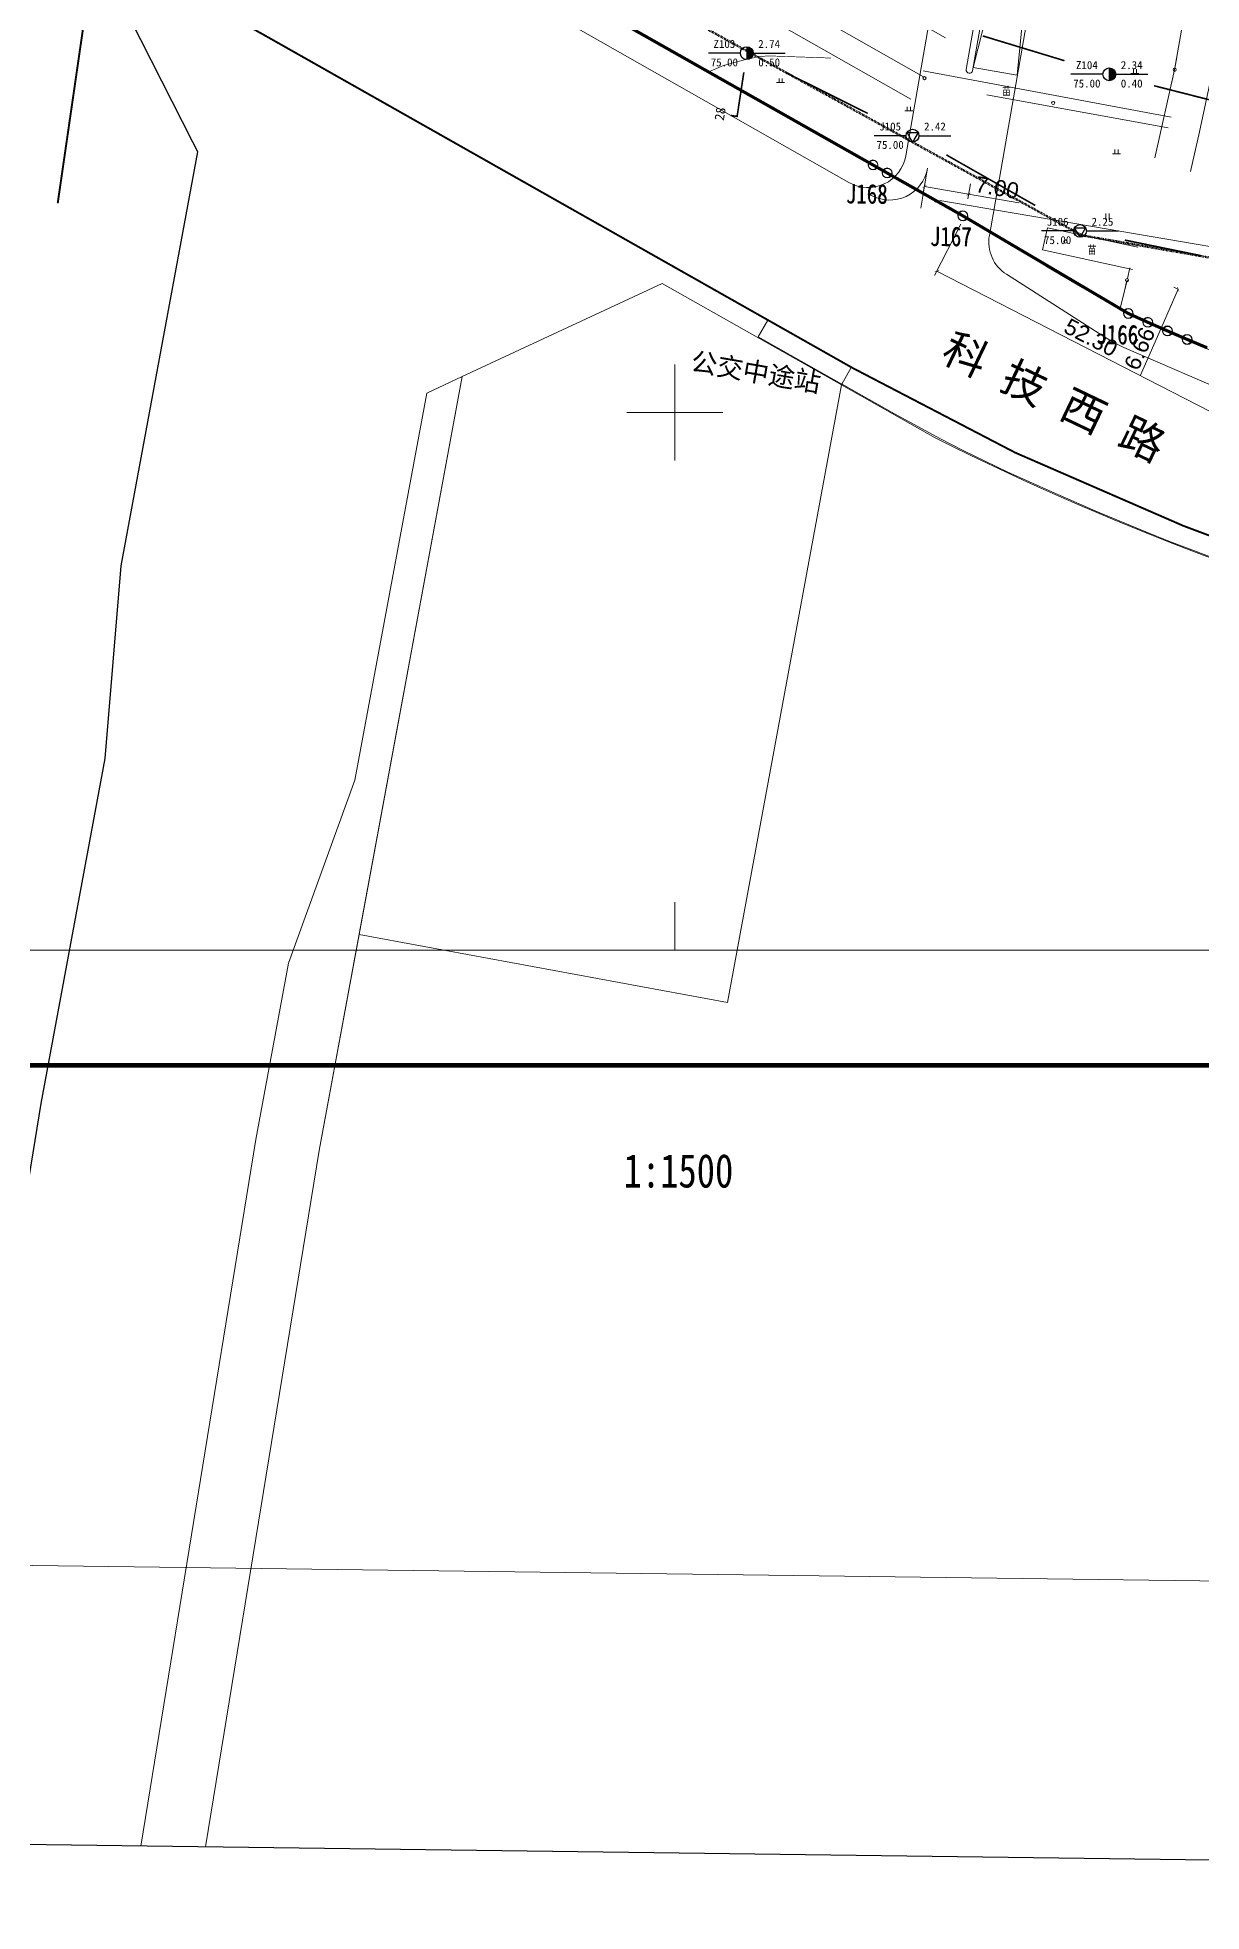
# Model space of a CAD drawing. Extents: x 274235 to 276654, y 142848 to 144425.
# Drawn here: x 275000.5 to 275182.3, y 142865.8 to 143158.6 of the extents above; entities that cross this region are included whole.
import ezdxf
from ezdxf.enums import TextEntityAlignment as Align

# ---------------------------------------------------------------- set-up
doc = ezdxf.new("R2010")
doc.units = 0
doc.header["$LTSCALE"] = 1.5
doc.header["$PDMODE"] = 1
doc.header["$PDSIZE"] = 0.2
for name, pattern in [('__DASH', [0.35, 0.25, -0.1]), ('ACAD_ISO04W100', [30, 24, -3, 0, -3]), ('X5', [3, 2, -1])]:
    doc.linetypes.add(name, pattern=pattern)
doc.layers.get('0').update_dxf_attribs({"linetype": 'CONTINUOUS', "lineweight": 0})
doc.layers.get('Defpoints').update_dxf_attribs({"linetype": 'CONTINUOUS'})
for name, color, linetype in [('000 TK-局调', 7, 'CONTINUOUS'), ('HOLE', 1, 'CONTINUOUS'), ('Legends', 7, 'CONTINUOUS'), ('PROFILE', 241, 'CONTINUOUS'), ('YD-用地界线', 2, 'CONTINUOUS')]:
    doc.layers.add(name, color=color, linetype=linetype)
for name, color, linetype, lineweight in [('_ACM-A-ANNO-DIMS', 7, 'CONTINUOUS', 5), ('_ACM-A-SITE-OTLN', 3, 'CONTINUOUS', 25), ('_ACM-A-SITE-ROAD', 2, 'CONTINUOUS', 18), ('_ACM-A-SITE-WALL', 5, 'CONTINUOUS', 50), ('ACM-A-ANNO-TEXT', 7, 'CONTINUOUS', 18), ('GXYZ', 8, 'CONTINUOUS', 0), ('JZD', 1, 'CONTINUOUS', 0), ('JZP', 1, 'CONTINUOUS', 0), ('RD-红线', 7, 'CONTINUOUS', 13), ('SXSS', 8, 'CONTINUOUS', 0), ('TK', 7, 'CONTINUOUS', 0), ('ZBTZ', 8, 'CONTINUOUS', 0)]:
    doc.layers.add(name, color=color, linetype=linetype, lineweight=lineweight)
doc.layers.add('ASSIST', color=8, linetype='CONTINUOUS', lineweight=0, plot=False)
doc.layers.add('T2006年到2024年报批数据汇总', color=7, linetype='CONTINUOUS', lineweight=60, true_color=0x0070ff)
doc.styles.add('$1$微软雅黑', font='', dxfattribs={"height": 250})
doc.styles.add('_ACM-G-NOTES', font='arial.ttf', dxfattribs={"height": 2.5})
doc.styles.add('HZ', font='', dxfattribs={"width": 0.8})
doc.styles.add('ST', font='')
doc.styles.add('宋体', font='')
doc.styles.get('$1$微软雅黑').set_extended_font_data('Microsoft YaHei')
doc.styles.get('HZ').set_extended_font_data('NSimSun')
doc.styles.get('ST').set_extended_font_data('SimSun')
doc.styles.get('宋体').set_extended_font_data('SimSun')
doc.linetypes.add('10421', pattern='A,2,[150,AAA.SHX,S=1,R=0,X=0,Y=1],1e-11', length=2)
doc.linetypes.add('1161', pattern='A,0,[149,AAA.SHX,S=0.15,R=0,X=0,Y=0],-1.6', length=1.6)
doc.dimstyles.new('_ACM-DIM-A_m', dxfattribs={"dimscale": 0.5, "dimtxt": 2.5, "dimasz": 1, "dimexe": 1.5, "dimexo": 2.5, "dimgap": 1, "dimtad": 1, "dimzin": 1, "dimdsep": 46, "dimtxsty": '_ACM-G-NOTES', "dimblk": 'ARCHTICK', "dimcen": 2.5, "dimclrd": 256, "dimclre": 256, "dimclrt": 256, "dimazin": 0, "dimtfac": 1, "dimtmove": 0, "dimatfit": 3, "dimldrblk": 'DOTSMALL', "dimfxl": 1, "dimlwd": 18, "dimlwe": 18, "dimarcsym": 0})

# ---------------------------------------------------------------- blocks, each defined once
blk = doc.blocks.new('gc170')
at = {"linetype": 'Continuous'}
blk.add_circle((0, 0), 0.5, dxfattribs=at)
blk = doc.blocks.new('gc013c')
at = {"linetype": 'Continuous'}
blk.add_line((0.5, 0), (4, 0), dxfattribs=at)
at = {"linetype": 'Continuous', "const_width": 0.15, "flags": 128}
blk.add_lwpolyline([(3.775, 0, 1), (3.925, 0, 1)], format="xyb", close=True, dxfattribs=at)
blk = doc.blocks.new('gc119')
for p, q in [((-1.25, 0), (1.25, 0)), ((-0.5, 1.3), (-0.5, 0)), ((0.5, 1.3), (0.5, 0))]:
    blk.add_line(p, q)
blk = doc.blocks.new('gc121')
for p, q in [((-0.5, -1), (-0.5, 1)), ((0.5, -1), (0.5, 1))]:
    blk.add_line(p, q)
blk = doc.blocks.new('GC0000')
at = {"linetype": 'Continuous'}
blk.add_point((0, 0), dxfattribs=at)
blk = doc.blocks.new('ROAD-BLOCK')
at = {"layer": '_ACM-A-ANNO-DIMS'}
blk.add_line((-99.89, -74.68), (-50.66, -92.22), dxfattribs=at)
at = {"layer": '_ACM-A-ANNO-DIMS', "elevation": 4.13}
for points in [[(-42.93, -70.67), (-92.12, -53.03)], [(-45.29, -77.26), (-94.49, -59.62)], [(-46.64, -81.03), (-95.84, -63.38)], [(-50.69, -92.32), (-99.89, -74.68)]]:
    blk.add_lwpolyline(points, dxfattribs=at)
at = {"layer": '_ACM-A-SITE-ROAD'}
blk.add_line((-37.89, -74.5), (-30.89, -74.5), dxfattribs=at)
for points in [[(-104.63, -77.38), (-53.91, -95.54, 0.518909), (-45.89, -89.89), (-45.89, -2.21, -0.414214), (-43.89, -0.21), (-21.22, -0.21)], [(-37.89, -46.67), (-37.89, -75, -0.414214), (-38.39, -75.5), (-38.39, -75.5, -0.414214), (-38.89, -75), (-38.89, -49.5)], [(-30.89, -45), (-30.89, -99.9, 0.302379), (-27.2, -105.43), (-10.56, -112.4), (-8.99, -113.02), (-7.19, -113.53), (11.71, -118.08, 0.485123), (19.11, -112.24), (19.11, -45)]]:
    blk.add_lwpolyline(points, format="xyb", dxfattribs=at)
for points in [[(-35.66, -45.18), (-37.89, -74.5)], [(-30.89, -74.5), (-33.13, -45)]]:
    blk.add_lwpolyline(points, dxfattribs=at)
for centre, end in [((-48.19, -91.22), 0), ((-49, -89.42), 250.5287)]:
    blk.add_arc(centre, 6, 250.2991, end, dxfattribs=at)
blk = doc.blocks.new('A$C58C25E19')
at = {"color": 1, "linetype": 'Continuous', "flags": 128}
blk.add_lwpolyline([(37.49, -285.84), (83.31, -310.98), (85.53, -312.2), (97.45, -318.74), (118.57, -330.84), (119.35, -331.27), (120.73, -332.05), (121.08, -332.24), (121.25, -332.34), (121.26, -332.34), (121.26, -332.34), (121.28, -332.35), (121.36, -332.4), (121.69, -332.61), (121.9, -332.74), (123.49, -333.65), (126.56, -334.99), (129.64, -336.3), (132.74, -337.59), (135.84, -338.84)], dxfattribs=at)
at = {"layer": '000 TK-局调'}
blk.add_lwpolyline([(-809.69, 963.9), (748.53, 963.9), (748.53, -575.06), (-809.69, -575.06)], close=True, dxfattribs=at)
blk.add_lwpolyline([(-809.69, 963.9), (748.53, 963.9), (748.53, -575.06), (-809.69, -575.06)], close=True, dxfattribs=at)
blk.add_lwpolyline([(-809.69, 963.9), (748.53, 963.9), (748.53, -575.06), (-809.69, -575.06)], close=True, dxfattribs=at)
at = {"layer": 'RD-红线'}
for points in [[(50.58, -329.88), (19.58, -344.84)], [(50.58, -329.88), (19.58, -344.84)], [(78.84, -345.38), (50.58, -329.88)], [(78.84, -345.38), (50.58, -329.88)], [(-1.2, -466.02), (19.58, -344.84)], [(-1.2, -466.02), (19.58, -344.84)], [(-1.2, -466.02), (19.58, -344.84)], [(-1.2, -466.02), (19.58, -344.84)], [(19.58, -344.84), (4.6, -432.2)], [(19.58, -344.84), (4.6, -432.2)], [(19.58, -344.84), (14.05, -347.51)], [(19.58, -344.84), (14.05, -347.51)], [(19.58, -344.84), (14.05, -347.51)], [(19.58, -344.84), (14.05, -347.51)], [(62.26, -442.09), (78.84, -345.38)], [(78.84, -345.38), (62.26, -442.09)], [(78.84, -345.38), (62.26, -442.09)], [(78.84, -345.38), (62.26, -442.09)], [(78.84, -345.38), (62.26, -442.09)], [(62.26, -442.09), (78.84, -345.38)], [(78.84, -345.38), (62.26, -442.09)], [(78.84, -345.38), (62.26, -442.09)], [(78.84, -345.38), (62.26, -442.09)], [(78.84, -345.38), (62.26, -442.09)], [(93.54, -353.45), (78.84, -345.38)], [(93.54, -353.45), (78.84, -345.38)], [(93.54, -353.45), (78.84, -345.38)], [(93.54, -353.45), (78.84, -345.38)], [(93.54, -353.45), (78.84, -345.38)], [(93.54, -353.45), (78.84, -345.38)], [(93.54, -353.45), (78.84, -345.38)], [(93.54, -353.45), (78.84, -345.38)], [(14.05, -347.51), (3.65, -408.14)], [(14.05, -347.51), (3.65, -408.14)], [(14.05, -347.51), (3.65, -408.14)], [(14.05, -347.51), (3.65, -408.14)], [(3.65, -408.14), (-6.35, -436.86)], [(3.65, -408.14), (-6.35, -436.86)], [(3.65, -408.14), (-6.35, -436.86)], [(3.65, -408.14), (-6.35, -436.86)], [(4.6, -432.2), (-1.2, -466.02)], [(4.6, -432.2), (-1.2, -466.02)], [(4.6, -432.2), (-1.2, -466.02)], [(4.6, -432.2), (-1.2, -466.02)], [(4.6, -432.2), (-1.2, -466.02)], [(4.6, -432.2), (-1.2, -466.02)], [(4.6, -432.2), (-1.2, -466.02)], [(4.6, -432.2), (-1.2, -466.02)], [(4.6, -432.2), (62.26, -442.09)], [(62.26, -442.09), (4.6, -432.2)], [(62.26, -442.09), (4.6, -432.2)], [(62.26, -442.09), (4.6, -432.2)], [(62.26, -442.09), (4.6, -432.2)], [(4.6, -432.2), (62.26, -442.09)], [(62.26, -442.09), (4.6, -432.2)], [(62.26, -442.09), (4.6, -432.2)], [(62.26, -442.09), (4.6, -432.2)], [(62.26, -442.09), (4.6, -432.2)], [(-6.35, -436.86), (-11.08, -464.44)], [(-6.35, -436.86), (-11.08, -464.44)], [(-6.35, -436.86), (-11.08, -464.44)], [(-6.35, -436.86), (-11.08, -464.44)], [(-11.08, -464.44), (-27.61, -575.06)], [(-11.08, -464.44), (-27.61, -575.06)], [(-11.08, -464.44), (-27.61, -575.06)], [(-11.08, -464.44), (-27.61, -575.06)], [(-17.49, -575.06), (-1.2, -466.02)], [(-1.2, -466.02), (-17.49, -575.06)], [(-1.2, -466.02), (-17.49, -575.06)], [(-17.49, -575.06), (-1.2, -466.02)], [(-1.2, -466.02), (-17.49, -575.06)], [(-1.2, -466.02), (-17.49, -575.06)], [(-17.49, -575.06), (-1.2, -466.02)], [(-1.2, -466.02), (-17.49, -575.06)], [(-1.2, -466.02), (-17.49, -575.06)], [(-17.49, -575.06), (-1.2, -466.02)], [(-1.2, -466.02), (-17.49, -575.06)], [(-1.2, -466.02), (-17.49, -575.06)]]:
    blk.add_lwpolyline(points, dxfattribs=at)
blk.add_lwpolyline([(185.3, -385.82, -0.056368), (93.54, -353.45)], format="xyb", dxfattribs=at)
blk.add_lwpolyline([(185.3, -385.82, -0.056368), (93.54, -353.45)], format="xyb", dxfattribs=at)
blk.add_lwpolyline([(185.3, -385.82, -0.056368), (93.54, -353.45)], format="xyb", dxfattribs=at)
blk.add_lwpolyline([(185.3, -385.82, -0.056368), (93.54, -353.45)], format="xyb", dxfattribs=at)
blk.add_lwpolyline([(185.3, -385.82, -0.056368), (93.54, -353.45)], format="xyb", dxfattribs=at)
blk.add_lwpolyline([(185.3, -385.82, -0.056368), (93.54, -353.45)], format="xyb", dxfattribs=at)
blk.add_lwpolyline([(185.3, -385.82, -0.056368), (93.54, -353.45)], format="xyb", dxfattribs=at)
blk.add_lwpolyline([(185.3, -385.82, -0.056368), (93.54, -353.45)], format="xyb", dxfattribs=at)
at = {"layer": 'YD-用地界线'}
blk.add_lwpolyline([(-61.97, -575.06), (-44.67, -459.25), (-35.4, -405.22), (-33.29, -375.14), (-22.17, -310.3), (-22.97, -308.78), (-36.29, -283.39), (-43.45, -280.16), (-50.67, -277.08), (-50.68, -277.07), (-61.51, -365.38), (-75.34, -505.5), (-84.35, -575.06)], dxfattribs=at)
blk.add_lwpolyline([(-61.97, -575.06), (-44.67, -459.25), (-35.4, -405.22), (-33.29, -375.14), (-22.17, -310.3), (-22.97, -308.78), (-36.29, -283.39), (-43.45, -280.16), (-50.67, -277.08), (-50.68, -277.07), (-61.51, -365.38), (-75.34, -505.5), (-84.35, -575.06)], dxfattribs=at)
blk.add_lwpolyline([(-61.97, -575.06), (-44.67, -459.25), (-35.4, -405.22), (-33.29, -375.14), (-22.17, -310.3), (-22.97, -308.78), (-36.29, -283.39), (-43.45, -280.16), (-50.67, -277.08), (-50.68, -277.07), (-61.51, -365.38), (-75.34, -505.5), (-84.35, -575.06)], dxfattribs=at)
blk = doc.blocks.new('BASEMENT')
at = {"layer": '_ACM-A-SITE-WALL', "linetype": '__DASH', "ltscale": 10}
blk.add_lwpolyline([(1891631, 816805), (1681958, 816805), (1681958, 789605), (1619758, 789605), (1619758, 610202), (1652552, 575356), (1764854, 536805), (1911521, 536805), (1919331, 545026), (1919331, 788642), (1896831, 788642), (1896831, 836511), (1912251, 836494), (1912258, 843311), (1891631, 843311)], close=True, dxfattribs=at)
blk = doc.blocks.new('_ArchTick')
at = {"const_width": 0.15}
blk.add_lwpolyline([(-0.5, -0.5), (0.5, 0.5)], dxfattribs=at)
blk = doc.blocks.new('*D1698')
at = {"layer": '_ACM-A-ANNO-DIMS', "lineweight": 18, "transparency": 16777216}
for p, q in [((-57.39, -199.31), (-58.99, -205.77)), ((-57.44, -199.3), (-58.12, -199.13)), ((-58.99, -205.77), (-60.92, -213.55)), ((-59.04, -205.76), (-59.72, -205.59))]:
    blk.add_line(p, q, dxfattribs=at)
at = {"layer": 'Defpoints', "color": 0, "transparency": 16777216}
for p in [(-56.23, -199.6), (-58.99, -205.77), (-57.82, -206.06)]:
    blk.add_point(p, dxfattribs=at)
at = {"layer": '_ACM-A-ANNO-DIMS', "lineweight": 18, "transparency": 16777216, "xscale": 0.5, "yscale": 0.5, "zscale": 0.5}
for p, rotation in [((-57.39, -199.31), 76.10745515101891), ((-58.99, -205.77), 256.1074551510189)]:
    blk.add_blockref('_ArchTick', p, dxfattribs=dict(at, rotation=rotation))
at = {"layer": '_ACM-A-ANNO-DIMS', "transparency": 16777216, "insert": (-61.74, -209.48), "char_height": 2.5, "attachment_point": 5, "rotation": 76.1075, "style": '_ACM-G-NOTES'}
blk.add_mtext('6.66', dxfattribs=at)
blk = doc.blocks.new('_DotSmall')
at = {"color": 0, "linetype": 'ByBlock', "const_width": 0.5}
blk.add_lwpolyline([(-0.0625, 0, 1), (0.0625, 0, 1)], format="xyb", close=True, dxfattribs=at)
blk = doc.blocks.new('*D1711')
at = {"layer": '_ACM-A-ANNO-DIMS', "lineweight": 18, "transparency": 16777216}
for p, q in [((-99.2, -188.66), (-99.2, -191.06)), ((-92.2, -188.66), (-92.2, -191.06)), ((-99.2, -190.31), (-92.2, -190.31)), ((-92.2, -190.31), (-84.24, -190.31))]:
    blk.add_line(p, q, dxfattribs=at)
at = {"layer": 'Defpoints', "color": 0, "transparency": 16777216}
for p in [(-99.2, -187.41), (-92.2, -187.41), (-92.2, -190.31)]:
    blk.add_point(p, dxfattribs=at)
at = {"layer": '_ACM-A-ANNO-DIMS', "lineweight": 18, "transparency": 16777216, "xscale": 0.5, "yscale": 0.5, "zscale": 0.5, "rotation": 180}
blk.add_blockref('_ArchTick', (-99.2, -190.31), dxfattribs=at)
at = {"layer": '_ACM-A-ANNO-DIMS', "lineweight": 18, "transparency": 16777216, "xscale": 0.5, "yscale": 0.5, "zscale": 0.5}
blk.add_blockref('_ArchTick', (-92.2, -190.31), dxfattribs=at)
at = {"layer": '_ACM-A-ANNO-DIMS', "transparency": 16777216, "insert": (-87.97, -188.54), "char_height": 2.5, "attachment_point": 5, "style": '_ACM-G-NOTES'}
blk.add_mtext('7.00', dxfattribs=at)
blk = doc.blocks.new('*D1712')
at = {"layer": '_ACM-A-ANNO-DIMS', "lineweight": 18, "transparency": 16777216}
for p, q in [((-92.57, -195.11), (-95.25, -203.75)), ((-95.03, -203.03), (-45.08, -218.54)), ((-42.62, -210.61), (-45.3, -219.25))]:
    blk.add_line(p, q, dxfattribs=at)
at = {"layer": 'Defpoints', "color": 0, "transparency": 16777216}
for p in [(-92.2, -193.92), (-42.25, -209.42), (-45.08, -218.54)]:
    blk.add_point(p, dxfattribs=at)
at = {"layer": '_ACM-A-ANNO-DIMS', "lineweight": 18, "transparency": 16777216, "xscale": 0.5, "yscale": 0.5, "zscale": 0.5}
for p, rotation in [((-95.03, -203.03), 162.7555926728511), ((-45.08, -218.54), 342.7555926728512)]:
    blk.add_blockref('_ArchTick', p, dxfattribs=dict(at, rotation=rotation))
at = {"layer": '_ACM-A-ANNO-DIMS', "transparency": 16777216, "insert": (-69.53, -209.09), "char_height": 2.5, "attachment_point": 5, "rotation": 342.7556, "style": '_ACM-G-NOTES'}
blk.add_mtext('52.30', dxfattribs=at)
blk = doc.blocks.new('H_sam_hole')
blk.add_line((0, 2), (0, -2))
at = {"const_width": 2}
blk.add_lwpolyline([(0, -1, 0.414214), (1, 0, 0.414214), (0, 1, 1)], format="xyb", dxfattribs=at)
blk.add_circle((0, 0), 2)
blk = doc.blocks.new('H_cpt_hole')
for p, q in [((-1.73, 1), (1.73, 1)), ((0, -2), (-1.73, 1)), ((1.73, 1), (0, -2))]:
    blk.add_line(p, q)
blk.add_circle((0, 0), 2)
blk = doc.blocks.new('DIM')
at = {"layer": '_ACM-A-ANNO-DIMS'}
for p1, p2, distance, picture, middle in [((-99.2, -187.411), (-92.2, -187.411), -2.904, '*D1711', (-87.968, -188.538)), ((-92.2, -193.916), (-42.251, -209.42), -9.547, '*D1712', (-69.529, -209.089)), ((-56.226, -199.6), (-57.825, -206.064), -1.204, '*D1698', (-61.739, -209.477))]:
    dim = blk.add_aligned_dim(p1=p1, p2=p2, distance=distance, dimstyle='_ACM-DIM-A_m', dxfattribs=at)
    dim.commit()
    dim.dimension.update_dxf_attribs({"geometry": picture, "text_midpoint": middle})

msp = doc.modelspace()

# ---------------------------------------------------------------- linework, layer by layer
msp.add_lwpolyline([(274345.832, 143819.555), (275605.722, 143802.957), (275593.986, 142912.034), (274334.095, 142928.632)], close=True)
at = {"linetype": 'Continuous', "flags": 128}
for points in [[(275140.57, 143133.035), (275140.72, 143132.903)], [(275140.616, 143132.974), (275140.766, 143132.842)]]:
    msp.add_lwpolyline(points, dxfattribs=at)
at = {"layer": '_ACM-A-ANNO-DIMS'}
for q in [(275138.395, 143131.905), (275139.484, 143138.151)]:
    msp.add_line((275139.484, 143138.149), q, dxfattribs=at)
msp.add_lwpolyline([(275126.087, 143104.407), (275127.565, 143107.018), (275114.51, 143114.406), (275113.032, 143111.795)], close=True, dxfattribs=at)
at = {"layer": 'ASSIST', "linetype": 'Continuous'}
msp.add_lwpolyline([(275182.855, 143181.017), (275178.065, 143153.533), (275174.947, 143139.758)], dxfattribs=at)
at = {"layer": 'GXYZ', "linetype": 'Continuous'}
for p, q in [((275189.573, 143124.879), (275141.385, 143133.103)), ((275169.523, 143116.03), (275170.624, 143120.659))]:
    msp.add_line(p, q, dxfattribs=at)
at = {"layer": 'HOLE', "linetype": 'Continuous'}
for points in [[(275110.236, 143156.124), (275105.236, 143156.124)], [(275112.236, 143156.124), (275117.236, 143156.124)], [(275166.854, 143152.819), (275161.854, 143152.819)], [(275168.854, 143152.819), (275173.854, 143152.819)], [(275136.127, 143143.228), (275131.127, 143143.228)], [(275138.127, 143143.228), (275143.127, 143143.228)], [(275162.29, 143128.354), (275157.29, 143128.354)], [(275164.29, 143128.354), (275169.29, 143128.354)]]:
    msp.add_lwpolyline(points, dxfattribs=at)
at = {"layer": 'JZD', "const_width": 0.45, "flags": 128}
msp.add_lwpolyline([(275183.086, 143110.136), (275179.997, 143111.434), (275176.92, 143112.758), (275173.854, 143114.109), (275170.8, 143115.488), (275144.963, 143130.742), (275133.141, 143137.432), (275130.93, 143138.683), (275085.451, 143164.42)], dxfattribs=at)
at = {"layer": 'JZD', "color": 240, "const_width": 0.45, "flags": 128}
msp.add_lwpolyline([(275183.139, 143110.072), (275180.05, 143111.37), (275176.972, 143112.695), (275173.905, 143114.046), (275170.851, 143115.424), (275145.009, 143130.681), (275133.185, 143137.372), (275130.974, 143138.624), (275085.488, 143164.365)], dxfattribs=at)
at = {"layer": 'JZP', "linetype": 'Continuous'}
for centre in [(275130.93, 143138.683), (275130.974, 143138.624), (275133.141, 143137.432), (275133.185, 143137.372), (275144.963, 143130.742), (275145.009, 143130.681), (275170.8, 143115.488), (275170.851, 143115.424), (275173.854, 143114.109), (275173.905, 143114.046), (275176.92, 143112.758), (275176.972, 143112.695), (275179.997, 143111.434), (275180.05, 143111.37)]:
    msp.add_circle(centre, 0.75, dxfattribs=at)
at = {"layer": 'PROFILE', "linetype": 'ACAD_ISO04W100', "ltscale": 0.08, "const_width": 0.25}
for points in [[(275148.088, 143158.819), (275160.854, 143154.944)], [(275108.736, 143146.39), (275109.725, 143146.239), (275110.777, 143153.124)], [(275117.259, 143153.124), (275130.127, 143146.715)], [(275174.854, 143151.035), (275186.049, 143148.182)], [(275142.404, 143140.228), (275156.29, 143132.334)], [(275170.29, 143126.92), (275182.054, 143124.51)]]:
    msp.add_lwpolyline(points, dxfattribs=at)
at = {"layer": 'SXSS', "linetype": '10421'}
msp.add_lwpolyline([(275186.254, 143226.548), (275186.6, 143222.974), (275187.854, 143216.621), (275188.267, 143210.206), (275188.565, 143202.213), (275188.672, 143195.215), (275188.764, 143189.216), (275188.838, 143184.453), (275188.7, 143183.225), (275187.912, 143176.271), (275187.071, 143171.343), (275185.893, 143164.444), (275184.211, 143154.587), (275183.386, 143150.674), (275181.943, 143143.825), (275180.533, 143137.658)], dxfattribs=at)
at = {"layer": 'T2006年到2024年报批数据汇总', "color": 6, "linetype": 'X5', "lineweight": -2, "const_width": 0.3}
for points in [[(275003.617, 143132.681), (275009.566, 143173.73), (275036.902, 143158.362), (275127.743, 143106.953), (275153.16, 143093.716), (275179.435, 143082.276), (275192.855, 143077.249)], [(275183.083, 143110.129), (275179.994, 143111.427), (275176.917, 143112.751), (275173.851, 143114.102), (275170.797, 143115.48), (275144.959, 143130.735), (275133.137, 143137.425), (275130.925, 143138.676), (275085.447, 143164.413)]]:
    msp.add_lwpolyline(points, dxfattribs=at)
at = {"layer": 'TK', "linetype": 'Continuous'}
for p, q in [((275100, 143092.5), (275100, 143107.5)), ((275092.5, 143100), (275107.5, 143100)), ((275100, 143015.991), (275100, 143023.491))]:
    msp.add_line(p, q, dxfattribs=at)
at = {"layer": 'TK', "linetype": 'Continuous', "const_width": 0.75, "flags": 128}
msp.add_lwpolyline([(274743.56, 142997.991), (275457.56, 142997.991), (275457.56, 143593.491), (274743.56, 143593.491)], close=True, dxfattribs=at)
at = {"layer": 'TK', "linetype": 'Continuous', "flags": 128}
msp.add_lwpolyline([(274761.56, 143015.991), (275439.56, 143015.991), (275439.56, 143575.491), (274761.56, 143575.491)], close=True, dxfattribs=at)
at = {"layer": 'ZBTZ', "linetype": 'Continuous', "const_width": 0.1}
msp.add_lwpolyline([(275105.072, 143153.107), (275107.61, 143154.202), (275111.217, 143155.174), (275113.156, 143155.569), (275114.54, 143155.699), (275114.54, 143155.699), (275124.369, 143155.359)], dxfattribs=at)
at = {"layer": 'ZBTZ', "linetype": '1161'}
for points in [[(275138.802, 143153.342), (275177.525, 143146.134)], [(275177.065, 143144.463), (275148.723, 143149.613)], [(275171.467, 143122.313), (275157.424, 143125.407), (275158.22, 143128.842), (275172.32, 143125.789)]]:
    msp.add_lwpolyline(points, dxfattribs=at)
at = {"layer": 'ZBTZ', "linetype": 'Continuous'}
msp.add_lwpolyline([(275327.331, 143122.818), (275324.74, 143102.506), (275295.783, 143081.018), (275283.278, 143083.128), (275264.644, 143086.275), (275259.515, 143087.202), (275254.751, 143088.127), (275249.574, 143089.204), (275241.933, 143090.929), (275230.86, 143093.721), (275220.906, 143096.533), (275205.754, 143101.377), (275196.211, 143104.787), (275183.621, 143109.728), (275173.667, 143114.001), (275163.609, 143119.524), (275158.029, 143122.818)], dxfattribs=at)
at = {"layer": 'ZBTZ', "linetype": 'Continuous', "flags": 128}
msp.add_lwpolyline([(275126.044, 143104.473), (275134.323, 143099.788), (275141.471, 143095.872), (275145.043, 143094.024), (275151.913, 143090.729), (275158.857, 143087.576), (275165.756, 143084.569), (275169.374, 143083.045), (275173.543, 143081.334), (275177.171, 143079.907), (275186.696, 143076.302), (275192.728, 143074.135), (275198.319, 143072.242), (275205.112, 143069.898), (275207.749, 143068.975)], dxfattribs=at)

# ---------------------------------------------------------------- block references
at = {"rotation": 359.2452370376578}
msp.add_blockref('A$C58C25E19', (275051.771, 143450.675), dxfattribs=at)
at = {"xscale": 0.001, "yscale": 0.001, "zscale": 0.001, "rotation": 350.1075691856989}
msp.add_blockref('BASEMENT', (273332.701, 142902.048), dxfattribs=at)
at = {"layer": '_ACM-A-SITE-OTLN', "rotation": 350.10756917272}
msp.add_blockref('DIM', (275269.406, 143305.731), dxfattribs=at)
at = {"layer": 'GXYZ', "linetype": 'Continuous', "yscale": 0.5}
for p, xscale, rotation in [((275178.065, 143153.533), 0.500000000190178, 80.1132197209766), ((275178.065, 143153.533), 0.4999999993234758, 257.2464443865875), ((275170.624, 143120.659), 0.4999999993234758, 77.24644438658753), ((275170.624, 143120.659), 0.4999999997871117, 256.6261140420148)]:
    msp.add_blockref('gc013c', p, dxfattribs=dict(at, xscale=xscale, rotation=rotation))
at = {"layer": 'GXYZ', "linetype": 'Continuous', "xscale": 0.5, "yscale": 0.5}
for p in [(275178.065, 143153.533), (275178.065, 143153.533), (275170.624, 143120.659)]:
    msp.add_blockref('gc170', p, dxfattribs=at)
at = {"layer": 'HOLE', "xscale": 0.5, "yscale": 0.5, "zscale": 0.5}
for name, p in [('H_sam_hole', (275111.236, 143156.124)), ('H_sam_hole', (275167.854, 143152.819)), ('H_cpt_hole', (275137.127, 143143.228)), ('H_cpt_hole', (275163.29, 143128.354))]:
    msp.add_blockref(name, p, dxfattribs=at)
at = {"layer": 'JZD', "linetype": 'Continuous'}
for p in [(275130.93, 143138.683), (275130.93, 143138.683), (275133.14, 143137.432), (275133.141, 143137.432), (275144.962, 143130.742), (275144.963, 143130.742), (275170.8, 143115.488), (275170.8, 143115.488), (275173.853, 143114.109), (275173.854, 143114.109), (275176.919, 143112.758), (275176.92, 143112.758), (275179.997, 143111.434), (275179.997, 143111.434)]:
    msp.add_blockref('GC0000', p, dxfattribs=at)
at = {"layer": 'Legends', "rotation": 350.1075691126429}
msp.add_blockref('ROAD-BLOCK', (275196.715, 143220.762), dxfattribs=at)
at = {"layer": 'ZBTZ', "linetype": 'Continuous', "xscale": 0.5, "yscale": 0.5}
for name, p in [('gc119', (275116.527, 143151.533)), ('gc170', (275138.993, 143152.213)), ('gc119', (275171.864, 143152.97)), ('gc170', (275159.088, 143148.339)), ('gc119', (275136.543, 143147.111)), ('gc119', (275168.98, 143140.416)), ('gc121', (275167.574, 143130.569)), ('gc170', (275161.002, 143126.685))]:
    msp.add_blockref(name, p, dxfattribs=at)

# ---------------------------------------------------------------- texts
at = {"layer": 'ACM-A-ANNO-TEXT', "attachment_point": 1, "style": '$1$微软雅黑'}
for s, width, insert, char_height, rotation in [('科  技  西  路', 91.23545, (275143.46, 143112.776), 5, 334.41517), ('公交中途站', 29.08252, (275102.851, 143109.554), 3, 350.10757)]:
    msp.add_mtext_dynamic_manual_height_columns(s, width=width, gutter_width=15.556, heights=[0], dxfattribs=dict(at, insert=insert, char_height=char_height, rotation=rotation))
at = {"layer": 'HOLE', "style": 'ST'}
for s, p in [('Z103', (275107.736, 143157.562)), ('2.74', (275114.736, 143157.562)), ('75.00', (275107.736, 143154.687)), ('0.50', (275114.736, 143154.687)), ('Z104', (275164.354, 143154.256)), ('2.34', (275171.354, 143154.256)), ('75.00', (275164.354, 143151.381)), ('0.40', (275171.354, 143151.381)), ('J105', (275133.627, 143144.666)), ('2.42', (275140.627, 143144.666)), ('75.00', (275133.627, 143141.791)), ('75.00', (275159.79, 143126.916)), ('J106', (275159.79, 143129.791)), ('2.25', (275166.79, 143129.791))]:
    msp.add_text(s, height=1.25, dxfattribs=at).set_placement(p, align=Align.MIDDLE_CENTER)
at = {"layer": 'JZP', "linetype": 'Continuous', "style": 'HZ', "width": 0.8}
for s, p in [('J168', (275129.957, 143134.147)), ('J167', (275143.086, 143127.496)), ('J166', (275169.074, 143112.159))]:
    msp.add_text(s, height=3, dxfattribs=at).set_placement(p, align=Align.MIDDLE)
for s, p in [('J168', (275130.001, 143134.087)), ('J167', (275143.132, 143127.435)), ('J166', (275169.124, 143112.096))]:
    msp.add_text(s, height=3, rotation=359.24524, dxfattribs=at).set_placement(p, align=Align.MIDDLE)
at = {"layer": 'PROFILE', "style": 'ST'}
msp.add_text('28', height=1.5, rotation=81.30925, dxfattribs=at).set_placement((275108.242, 143146.465), align=Align.BOTTOM_CENTER)
at = {"layer": 'TK', "linetype": 'Continuous', "style": '宋体', "width": 0.8}
msp.add_text('1:1500', height=5.25, dxfattribs=at).set_placement((275100.56, 142981.491), align=Align.MIDDLE)
at = {"layer": 'ZBTZ', "linetype": 'Continuous', "style": '宋体', "width": 0.8}
for p in [(275151.803, 143150.23), (275165.154, 143125.428)]:
    msp.add_text('苗', height=1.25, dxfattribs=at).set_placement(p, align=Align.MIDDLE)

doc.saveas('drawing.dxf')
